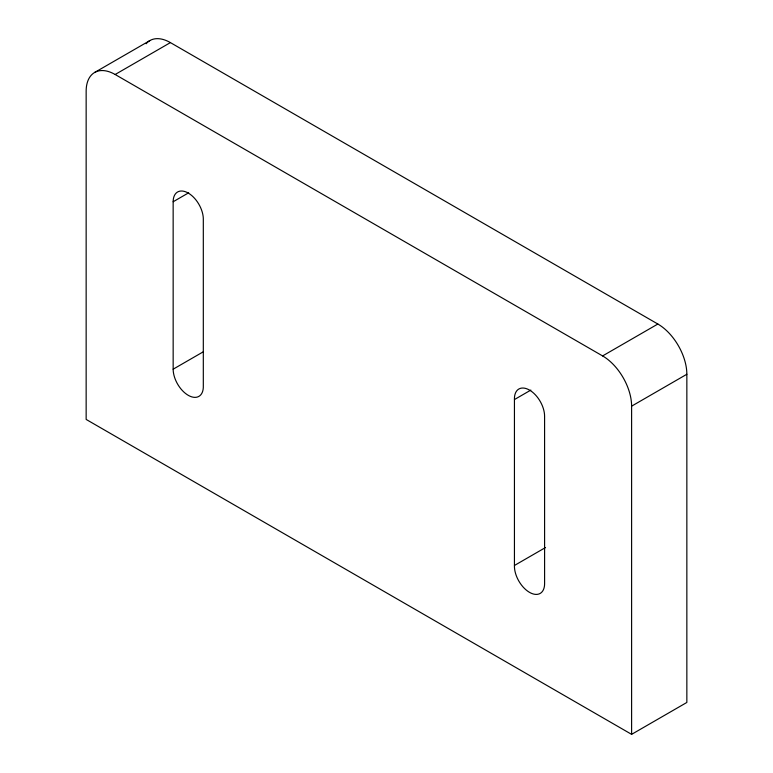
<?xml version="1.0" encoding="UTF-8"?>
<svg xmlns="http://www.w3.org/2000/svg" width="773" height="773" viewBox="0 0 773 773"><rect width="100%" height="100%" fill="white"/><g stroke="black" fill="none" stroke-linecap="round" stroke-linejoin="round"><path stroke-width="1.16" d="M173.162 201.763A21.325 12.31 60 0 1 188.573 193.25A21.325 12.31 60 0 1 203.309 219.928L203.309 385.853A21.325 12.31 60 0 1 188.573 395.505A21.325 12.31 60 0 1 173.162 369.204L173.152 201.753L188.689 192.786M94.644 72.469L149.894 40.573M115.148 74.498L170.398 42.602L657.852 324.032A41.017 23.683 60 0 1 686.849 374.258L686.849 702.454L631.609 734.35L86.151 419.43L86.151 91.243A41.017 23.683 60 0 1 115.148 74.498L602.602 355.928A41.017 23.683 60 0 1 631.609 406.163L631.609 734.35M173.152 369.194L203.367 351.754M514.441 399.554A21.325 12.31 60 0 1 529.176 389.892A21.325 12.31 60 0 1 544.588 416.203L544.598 583.644A21.325 12.31 60 0 1 529.176 592.157A21.325 12.31 60 0 1 514.441 565.478L514.441 399.554L530.848 390.085M602.602 355.928L657.852 324.032M631.609 406.163L686.849 374.258M514.441 565.478L545.516 547.535M146.126 43.752A41.017 23.683 60 0 1 170.398 42.602"/></g></svg>
